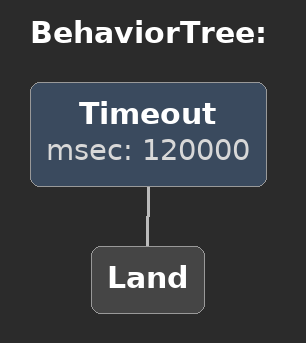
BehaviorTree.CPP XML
<?xml version="1.0"?>
<!-- Template for MissionItem TYPE_LAND: arg0 = mission item id (unused). -->
<root>
  <BehaviorTree id="land">
    <Timeout msec="120000">
      <Land/>
    </Timeout>
  </BehaviorTree>
</root>
